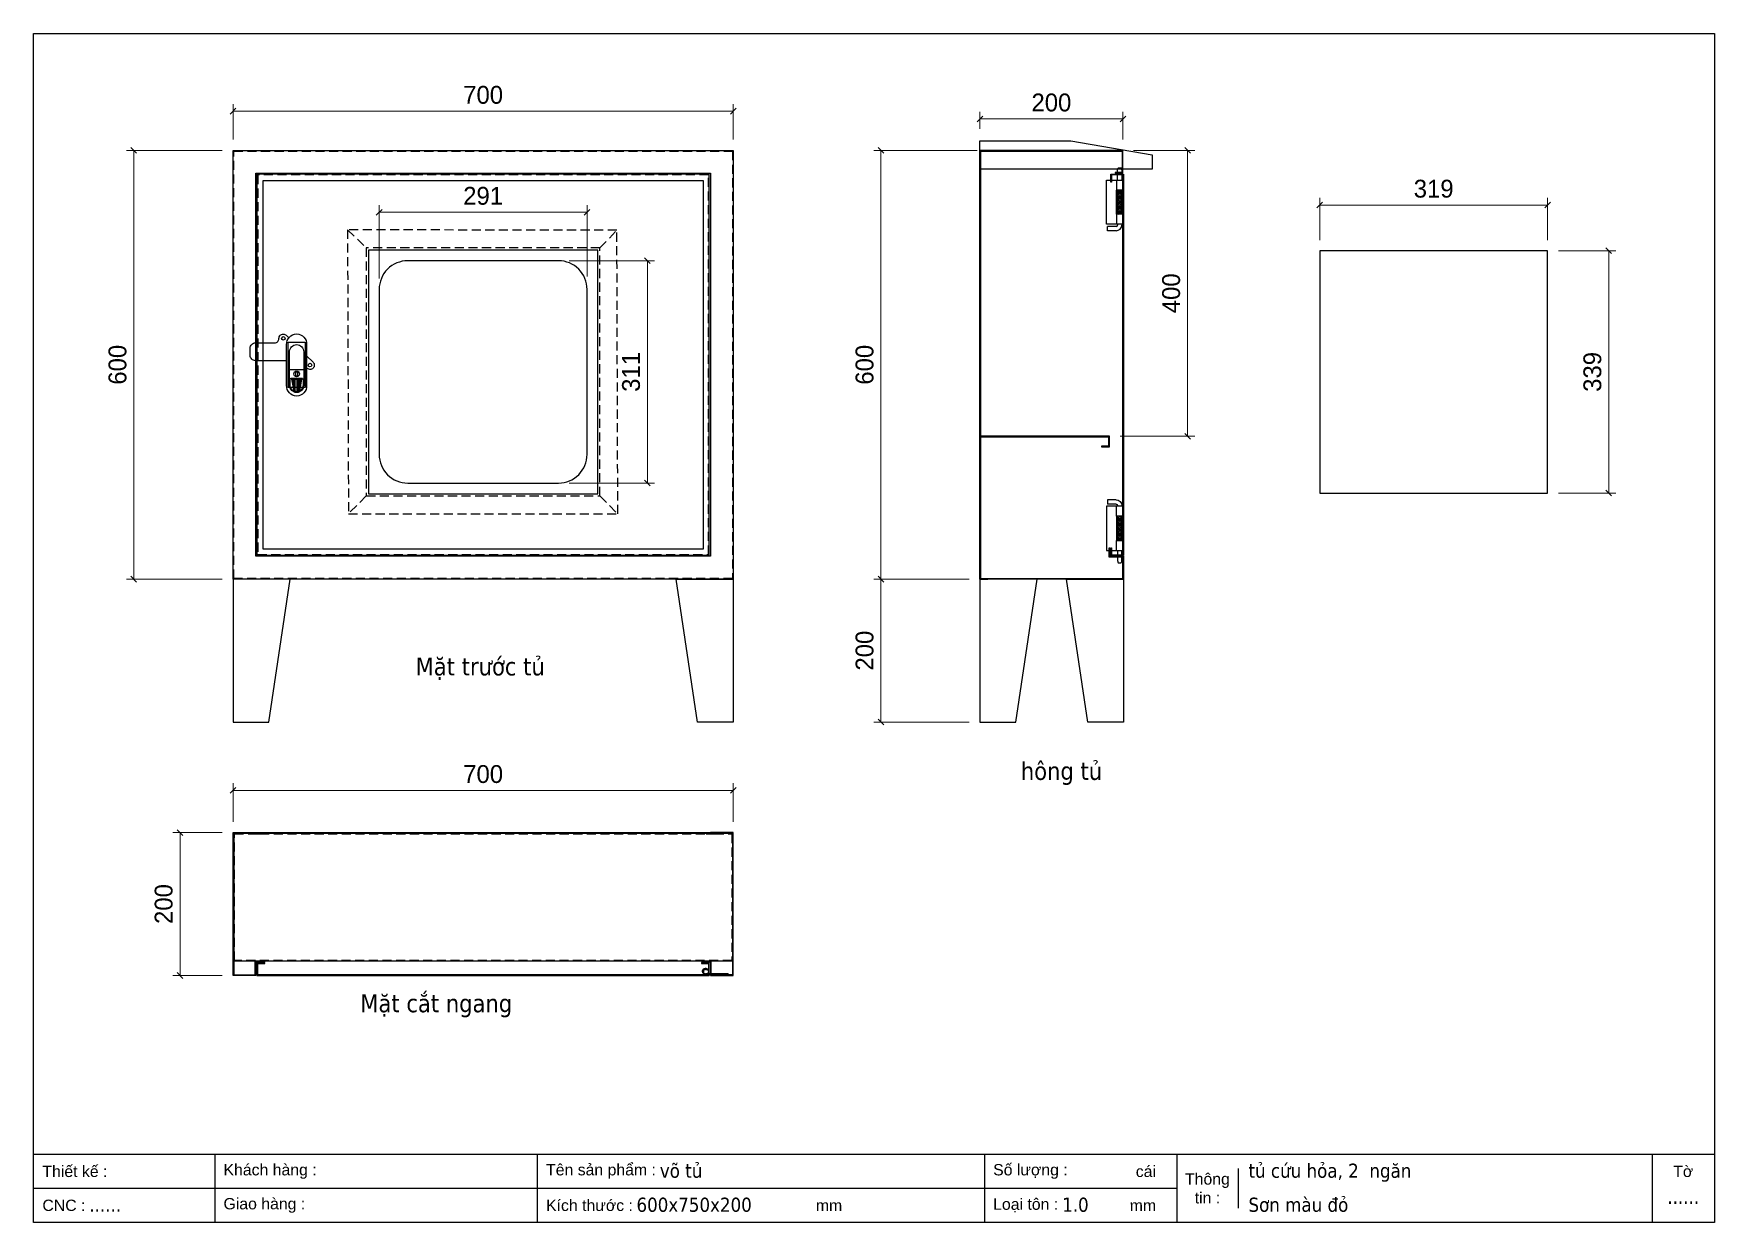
# Model space of a CAD drawing. Header units: millimetres. Extents: x 0 to 2352, y 0 to 1663.
import ezdxf
from ezdxf.enums import TextEntityAlignment as Align

# ---------------------------------------------------------------- set-up
doc = ezdxf.new("R2010")
doc.units = ezdxf.units.MM
doc.linetypes.add('HIDDENX2', pattern=[19.05, 12.7, -6.35])
doc.layers.add('DIM', color=253, linetype='Continuous')
doc.layers.add('FIRE PROTECTION', color=1, linetype='Continuous')
doc.styles.add('Arial', font='arial.ttf')
doc.styles.add('Tahoma (Input Text)', font='tahoma.ttf')
doc.dimstyles.new('Dim-15', dxfattribs={"dimtxt": 15, "dimasz": 5, "dimexe": 5, "dimexo": 8, "dimgap": 5, "dimtad": 1, "dimdec": 0, "dimtxsty": 'Standard', "dimblk": 'OBLIQUE', "dimcen": 10, "dimclrd": 5, "dimclre": 5, "dimclrt": 3, "dimazin": 3, "dimtfac": 1, "dimtdec": 0, "dimtmove": 0, "dimatfit": 3, "dimldrblk": 'OBLIQUE', "dimlwd": 9, "dimlwe": 9})
doc.dimstyles.new('Dim-25', dxfattribs={"dimtxt": 25, "dimasz": 8, "dimexe": 10, "dimexo": 15, "dimgap": 10, "dimtad": 1, "dimdec": 0, "dimtxsty": 'Standard', "dimblk": 'OBLIQUE', "dimcen": 10, "dimclrd": 5, "dimclre": 5, "dimclrt": 3, "dimazin": 3, "dimtfac": 1, "dimtdec": 0, "dimtmove": 0, "dimatfit": 3, "dimldrblk": 'OBLIQUE', "dimlwd": 9, "dimlwe": 9})

# ---------------------------------------------------------------- blocks, each defined once
blk = doc.blocks.new('*D1')
at = {"color": 0, "linetype": 'ByBlock', "lineweight": -2}
for p, q in [((1189.8, 1495.9), (1181.8, 1503.9)), ((1181.8, 903.9), (1189.8, 895.9))]:
    blk.add_line(p, q, dxfattribs=at)
at = {"layer": 'Defpoints', "color": 0, "transparency": 16777216}
for p in [(1185.8, 1499.9), (1335.4, 1499.9), (1324.4, 899.9)]:
    blk.add_point(p, dxfattribs=at)
at = {"layer": 'DIM', "color": 5, "lineweight": 9, "transparency": 16777216}
for p, q in [((1320.4, 1499.9), (1175.8, 1499.9)), ((1185.8, 899.9), (1185.8, 1499.9)), ((1309.4, 899.9), (1175.8, 899.9))]:
    blk.add_line(p, q, dxfattribs=at)
at = {"layer": 'DIM', "color": 3, "transparency": 16777216, "insert": (1163, 1199.9), "char_height": 25, "attachment_point": 5, "rotation": 90}
blk.add_mtext('600', dxfattribs=at)
blk = doc.blocks.new('_Oblique')
at = {"color": 0, "linetype": 'ByBlock', "lineweight": -2}
blk.add_line((-0.5, -0.5), (0.5, 0.5), dxfattribs=at)
blk = doc.blocks.new('HL035-1-2')
at = {"color": 1}
for p, q in [((-4.5, 79), (18.5, 79)), ((-4.5, 65), (-4.5, 79)), ((-3, 79), (-3, 80)), ((-3, 79), (-3, 79)), ((3, 79), (3, 80)), ((4.5, 65), (4.5, 79)), ((5, 88), (17, 88)), ((5, 82), (17, 82)), ((17, 88), (17, 82)), ((18.5, 79), (18.5, 17)), ((-4.5, 65), (4.5, 65)), ((1.3, 65), (-4, 64)), ((4, 64), (-4, 62.5)), ((-4, 64), (-3, 64)), ((4, 62.5), (-4, 61)), ((-4, 62.5), (-3, 62.5)), ((4, 61), (-4, 59.5)), ((-4, 61), (-3, 61)), ((4, 59.5), (-4, 58)), ((-4, 59.5), (-3, 59.5)), ((4, 58), (-4, 56.5)), ((-4, 58), (-3, 58)), ((4, 56.5), (-4, 55)), ((-4, 56.5), (-3, 56.5)), ((4, 55), (-4, 53.5)), ((-4, 55), (-3, 55)), ((4, 53.5), (-4, 52)), ((-4, 53.5), (-3, 53.5)), ((4, 52), (-4, 50.5)), ((-4, 52), (-3, 52)), ((4, 50.5), (-4, 49)), ((-4, 50.5), (-3, 50.5)), ((4, 49), (-4, 47.5)), ((-4, 49), (-3, 49)), ((4, 47.5), (-4, 46)), ((-4, 47.5), (-3, 47.5)), ((3, 64), (4, 64)), ((3, 62.5), (4, 62.5)), ((3, 61), (4, 61)), ((3, 59.5), (4, 59.5)), ((3, 58), (4, 58)), ((3, 56.5), (4, 56.5)), ((3, 55), (4, 55)), ((3, 53.5), (4, 53.5)), ((3, 52), (4, 52)), ((3, 50.5), (4, 50.5)), ((3, 49), (4, 49)), ((3, 47.5), (4, 47.5)), ((4.5, 65), (4.5, 31)), ((-4.5, 17), (-4.5, 31)), ((-4.5, 31), (4.5, 31)), ((4, 46), (-4, 44.5)), ((-4, 46), (-3, 46)), ((4, 44.5), (-4, 43)), ((-4, 44.5), (-3, 44.5)), ((4, 43), (-4, 41.5)), ((-4, 43), (-3, 43)), ((4, 41.5), (-4, 40)), ((-4, 41.5), (-3, 41.5)), ((4, 40), (-4, 38.5)), ((-4, 40), (-3, 40)), ((4, 38.5), (-4, 37)), ((-4, 38.5), (-3, 38.5)), ((4, 37), (-4, 35.5)), ((-4, 37), (-3, 37)), ((4, 35.5), (-4, 34)), ((-4, 35.5), (-3, 35.5)), ((4, 34), (-4, 32.5)), ((-4, 34), (-3, 34)), ((3, 46), (4, 46)), ((3, 44.5), (4, 44.5)), ((3, 43), (4, 43)), ((3, 41.5), (4, 41.5)), ((3, 40), (4, 40)), ((3, 38.5), (4, 38.5)), ((3, 37), (4, 37)), ((3, 35.5), (4, 35.5)), ((3, 34), (4, 34)), ((4.5, 17), (4.5, 31)), ((18.5, 17), (-4.5, 17)), ((-3, 3), (-2, 0)), ((3, 3), (2, 0))]:
    blk.add_line(p, q, dxfattribs=at)
for points in [[(-3, 32.5), (-3, 65)], [(3, 65), (3, 32.5)], [(-3, 3), (-3, 17)], [(2, 0), (-2, 0)], [(3, 17), (3, 3)]]:
    blk.add_lwpolyline(points, dxfattribs=at)
blk.add_lwpolyline([(-4, 32.5), (4, 32.5), (4, 31), (-4, 31)], close=True, dxfattribs=at)
for radius in [8, 2]:
    blk.add_arc((5, 80), radius, 90, 180, dxfattribs=at)
blk = doc.blocks.new('*D2')
at = {"color": 0, "linetype": 'ByBlock', "lineweight": -2}
for p, q in [((283.1, 1558.7), (275.1, 1550.7)), ((975.1, 1550.7), (983.1, 1558.7))]:
    blk.add_line(p, q, dxfattribs=at)
at = {"layer": 'Defpoints', "color": 0, "transparency": 16777216}
for p in [(979.1, 1554.7), (279.1, 1499.9), (979.1, 1499.9)]:
    blk.add_point(p, dxfattribs=at)
at = {"layer": 'DIM', "color": 5, "lineweight": 9, "transparency": 16777216}
for p, q in [((279.1, 1514.9), (279.1, 1564.7)), ((279.1, 1554.7), (979.1, 1554.7)), ((979.1, 1514.9), (979.1, 1564.7))]:
    blk.add_line(p, q, dxfattribs=at)
at = {"layer": 'DIM', "color": 3, "transparency": 16777216, "insert": (629.1, 1577.4), "char_height": 25, "attachment_point": 5}
blk.add_mtext('700', dxfattribs=at)
blk = doc.blocks.new('*D3')
at = {"color": 0, "linetype": 'ByBlock', "lineweight": -2}
for p, q in [((144.2, 1495.9), (136.2, 1503.9)), ((136.2, 903.9), (144.2, 895.9))]:
    blk.add_line(p, q, dxfattribs=at)
at = {"layer": 'Defpoints', "color": 0, "transparency": 16777216}
for p in [(279.1, 1499.9), (140.2, 899.9), (279.1, 899.9)]:
    blk.add_point(p, dxfattribs=at)
at = {"layer": 'DIM', "color": 5, "lineweight": 9, "transparency": 16777216}
for p, q in [((264.1, 1499.9), (130.2, 1499.9)), ((140.2, 1499.9), (140.2, 899.9)), ((264.1, 899.9), (130.2, 899.9))]:
    blk.add_line(p, q, dxfattribs=at)
at = {"layer": 'DIM', "color": 3, "transparency": 16777216, "insert": (117.5, 1199.9), "char_height": 25, "attachment_point": 5, "rotation": 90}
blk.add_mtext('600', dxfattribs=at)
blk = doc.blocks.new('*D4')
at = {"color": 0, "linetype": 'ByBlock', "lineweight": -2}
for p, q in [((283.1, 608.4), (275.1, 600.4)), ((975.1, 600.4), (983.1, 608.4))]:
    blk.add_line(p, q, dxfattribs=at)
at = {"layer": 'Defpoints', "color": 0, "transparency": 16777216}
for p in [(979.1, 604.4), (279.1, 545.4), (979.1, 545.4)]:
    blk.add_point(p, dxfattribs=at)
at = {"layer": 'DIM', "color": 5, "lineweight": 9, "transparency": 16777216}
for p, q in [((279.1, 560.4), (279.1, 614.4)), ((979.1, 560.4), (979.1, 614.4)), ((279.1, 604.4), (979.1, 604.4))]:
    blk.add_line(p, q, dxfattribs=at)
at = {"layer": 'DIM', "color": 3, "transparency": 16777216, "insert": (629.1, 627.1), "char_height": 25, "attachment_point": 5}
blk.add_mtext('700', dxfattribs=at)
blk = doc.blocks.new('*D5')
at = {"color": 0, "linetype": 'ByBlock', "lineweight": -2}
for p, q in [((208.9, 541.4), (200.9, 549.4)), ((200.9, 349.4), (208.9, 341.4))]:
    blk.add_line(p, q, dxfattribs=at)
at = {"layer": 'Defpoints', "color": 0, "transparency": 16777216}
for p in [(279.1, 545.4), (204.9, 345.4), (279.1, 345.4)]:
    blk.add_point(p, dxfattribs=at)
at = {"layer": 'DIM', "color": 5, "lineweight": 9, "transparency": 16777216}
for p, q in [((264.1, 545.4), (194.9, 545.4)), ((204.9, 545.4), (204.9, 345.4)), ((264.1, 345.4), (194.9, 345.4))]:
    blk.add_line(p, q, dxfattribs=at)
at = {"layer": 'DIM', "color": 3, "transparency": 16777216, "insert": (182.1, 445.4), "char_height": 25, "attachment_point": 5, "rotation": 90}
blk.add_mtext('200', dxfattribs=at)
blk = doc.blocks.new('*D6')
at = {"color": 0, "linetype": 'ByBlock', "lineweight": -2}
for p, q in [((1618.9, 1495.9), (1610.9, 1503.9)), ((1610.9, 1103.9), (1618.9, 1095.9))]:
    blk.add_line(p, q, dxfattribs=at)
at = {"layer": 'Defpoints', "color": 0, "transparency": 16777216}
for p in [(1524.4, 1499.9), (1505.5, 1099.9), (1614.9, 1099.9)]:
    blk.add_point(p, dxfattribs=at)
at = {"layer": 'DIM', "color": 5, "lineweight": 9, "transparency": 16777216}
for p, q in [((1539.4, 1499.9), (1624.9, 1499.9)), ((1614.9, 1499.9), (1614.9, 1099.9)), ((1520.5, 1099.9), (1624.9, 1099.9))]:
    blk.add_line(p, q, dxfattribs=at)
at = {"layer": 'DIM', "color": 3, "transparency": 16777216, "insert": (1592.1, 1299.9), "char_height": 25, "attachment_point": 5, "rotation": 90}
blk.add_mtext('400', dxfattribs=at)
blk = doc.blocks.new('*D7')
at = {"color": 0, "linetype": 'ByBlock', "lineweight": -2}
for p, q in [((1618.9, 1495.9), (1610.9, 1503.9)), ((1610.9, 1103.9), (1618.9, 1095.9))]:
    blk.add_line(p, q, dxfattribs=at)
at = {"layer": 'Defpoints', "color": 0, "transparency": 16777216}
for p in [(1524.4, 1499.9), (1505.5, 1099.9), (1614.9, 1099.9)]:
    blk.add_point(p, dxfattribs=at)
at = {"layer": 'DIM', "color": 5, "lineweight": 9, "transparency": 16777216}
for p, q in [((1539.4, 1499.9), (1624.9, 1499.9)), ((1614.9, 1499.9), (1614.9, 1099.9)), ((1520.5, 1099.9), (1624.9, 1099.9))]:
    blk.add_line(p, q, dxfattribs=at)
at = {"layer": 'DIM', "color": 3, "transparency": 16777216, "insert": (1592.1, 1299.9), "char_height": 25, "attachment_point": 5, "rotation": 90}
blk.add_mtext('400', dxfattribs=at)
blk = doc.blocks.new('*D8')
at = {"color": 0, "linetype": 'ByBlock', "lineweight": -2}
for p, q in [((144.2, 1495.9), (136.2, 1503.9)), ((136.2, 903.9), (144.2, 895.9))]:
    blk.add_line(p, q, dxfattribs=at)
at = {"layer": 'Defpoints', "color": 0, "transparency": 16777216}
for p in [(279.1, 1499.9), (140.2, 899.9), (279.1, 899.9)]:
    blk.add_point(p, dxfattribs=at)
at = {"layer": 'DIM', "color": 5, "lineweight": 9, "transparency": 16777216}
for p, q in [((264.1, 1499.9), (130.2, 1499.9)), ((140.2, 1499.9), (140.2, 899.9)), ((264.1, 899.9), (130.2, 899.9))]:
    blk.add_line(p, q, dxfattribs=at)
at = {"layer": 'DIM', "color": 3, "transparency": 16777216, "insert": (117.5, 1199.9), "char_height": 25, "attachment_point": 5, "rotation": 90}
blk.add_mtext('600', dxfattribs=at)
blk = doc.blocks.new('*D9')
at = {"color": 0, "linetype": 'ByBlock', "lineweight": -2}
for p, q in [((1189.8, 895.9), (1181.8, 903.9)), ((1181.8, 703.9), (1189.8, 695.9))]:
    blk.add_line(p, q, dxfattribs=at)
at = {"layer": 'Defpoints', "color": 0, "ltscale": 3, "transparency": 16777216}
for p in [(1185.8, 899.9), (1324.4, 899.9), (1324.4, 699.9)]:
    blk.add_point(p, dxfattribs=at)
at = {"layer": 'DIM', "color": 5, "lineweight": 9, "ltscale": 3, "transparency": 16777216}
for p, q in [((1309.4, 899.9), (1175.8, 899.9)), ((1185.8, 699.9), (1185.8, 899.9)), ((1309.4, 699.9), (1175.8, 699.9))]:
    blk.add_line(p, q, dxfattribs=at)
at = {"layer": 'DIM', "color": 3, "ltscale": 3, "transparency": 16777216, "insert": (1163, 799.9), "char_height": 25, "attachment_point": 5, "rotation": 90}
blk.add_mtext('200', dxfattribs=at)
blk = doc.blocks.new('*D10')
at = {"color": 0, "linetype": 'ByBlock', "lineweight": -2}
for p, q in [((1328.4, 1547.9), (1320.4, 1539.9)), ((1520.4, 1539.9), (1528.4, 1547.9))]:
    blk.add_line(p, q, dxfattribs=at)
at = {"layer": 'Defpoints', "color": 0, "ltscale": 3, "transparency": 16777216}
for p in [(1524.4, 1543.9), (1324.4, 1514.9), (1524.4, 1499.9)]:
    blk.add_point(p, dxfattribs=at)
at = {"layer": 'DIM', "color": 5, "lineweight": 9, "ltscale": 3, "transparency": 16777216}
for p, q in [((1324.4, 1529.9), (1324.4, 1553.9)), ((1524.4, 1514.9), (1524.4, 1553.9)), ((1324.4, 1543.9), (1524.4, 1543.9))]:
    blk.add_line(p, q, dxfattribs=at)
at = {"layer": 'DIM', "color": 3, "ltscale": 3, "transparency": 16777216, "insert": (1424.4, 1566.7), "char_height": 25, "attachment_point": 5}
blk.add_mtext('200', dxfattribs=at)
blk = doc.blocks.new('*D11')
at = {"color": 0, "linetype": 'ByBlock', "lineweight": -2}
for p, q in [((863, 1341.4), (855, 1349.4)), ((855, 1038.4), (863, 1030.4))]:
    blk.add_line(p, q, dxfattribs=at)
at = {"layer": 'Defpoints', "color": 0, "ltscale": 3, "transparency": 16777216}
for p in [(734.6, 1345.4), (859, 1345.4), (734.6, 1034.4)]:
    blk.add_point(p, dxfattribs=at)
at = {"layer": 'DIM', "color": 5, "lineweight": 9, "ltscale": 3, "transparency": 16777216}
for p, q in [((749.6, 1345.4), (869, 1345.4)), ((859, 1034.4), (859, 1345.4)), ((749.6, 1034.4), (869, 1034.4))]:
    blk.add_line(p, q, dxfattribs=at)
at = {"layer": 'DIM', "color": 3, "ltscale": 3, "transparency": 16777216, "insert": (836.2, 1189.9), "char_height": 25, "attachment_point": 5, "rotation": 90}
blk.add_mtext('311', dxfattribs=at)
blk = doc.blocks.new('*D12')
at = {"color": 0, "linetype": 'ByBlock', "lineweight": -2}
for p, q in [((487.6, 1417.3), (479.6, 1409.3)), ((770.5, 1409.3), (778.5, 1417.3))]:
    blk.add_line(p, q, dxfattribs=at)
at = {"layer": 'Defpoints', "color": 0, "ltscale": 3, "transparency": 16777216}
for p in [(774.5, 1413.3), (483.6, 1305.4), (774.5, 1308.4)]:
    blk.add_point(p, dxfattribs=at)
at = {"layer": 'DIM', "color": 5, "lineweight": 9, "ltscale": 3, "transparency": 16777216}
for p, q in [((483.6, 1320.4), (483.6, 1423.3)), ((483.6, 1413.3), (774.5, 1413.3)), ((774.5, 1323.4), (774.5, 1423.3))]:
    blk.add_line(p, q, dxfattribs=at)
at = {"layer": 'DIM', "color": 3, "ltscale": 3, "transparency": 16777216, "insert": (629.1, 1436.1), "char_height": 25, "attachment_point": 5}
blk.add_mtext('291', dxfattribs=at)
blk = doc.blocks.new('khungtenAsean2')
at = {"color": 7}
for p, q in [((2970, -1980), (0, -1980)), ((320, -1980), (320, -2100)), ((890, -1980), (890, -2100)), ((1680, -1980), (1680, -2100)), ((2020, -1980), (2020, -2100)), ((2860, -1980), (2860, -2100)), ((2128.3, -2005), (2128.3, -2075)), ((2020, -2040), (0, -2040))]:
    blk.add_line(p, q, dxfattribs=at)
blk.add_lwpolyline([(0, 0), (2970, 0), (2970, -2100), (0, -2100)], close=True, dxfattribs=at)
at = {"color": 2, "char_height": 20, "style": 'Arial'}
for s, insert, width, attachment_point in [('  Thiết kế :', (0, -2010), 917.634, 4), ('  Khách hàng :', (320, -2010), 917.634, 4), ('  Tên sản phẩm :', (890, -2010), 917.634, 4), ('  Số lượng :', (1680, -2010), 917.634, 4), ('cái', (1947.6, -2010), 917.634, 4), ('Thông\\Ptin :', (2074.2, -2040), 108.311, 5), ('Tờ', (2915, -2010), 110, 5), ('  CNC :', (0, -2070), 917.634, 4), ('  Giao hàng :', (320, -2070), 917.634, 4), ('  Kích thước :', (890, -2070), 917.634, 4), ('mm', (1382.3, -2070), 917.634, 4), ('  Loại tôn :', (1680, -2070), 917.634, 4), ('mm', (1936.9, -2070), 917.634, 4)]:
    blk.add_mtext(s, dxfattribs=dict(at, insert=insert, width=width, attachment_point=attachment_point))
at = {"color": 1, "style": 'Tahoma (Input Text)', "flags": 8}
for tag, p in [('#01', (137.1, -2021.3)), ('#03', (506.6, -2019.3)), ('#05', (1106.6, -2021.3)), ('#07', (1834.7, -2021.3)), ('#09', (2146.7, -2021.3)), ('#02', (98.5, -2081.3)), ('#04', (486.1, -2081.3)), ('#06', (1065.3, -2081.3)), ('#08', (1817.4, -2081.3)), ('#10', (2146.7, -2081.3))]:
    blk.add_attdef(tag, p, '', height=25, dxfattribs=at)
blk.add_attdef('#11', text='', height=25, dxfattribs=at).set_placement((2915, -2067.3), align=Align.CENTER)
blk = doc.blocks.new('AB301-3-1')
at = {"linetype": 'Continuous'}
h = blk.add_hatch(dxfattribs=at)
h.set_pattern_fill('ACAD_ISO09W100', color=1, scale=0.2)
h.set_pattern_definition([(0, (-368.0181, 431.8814), (0, 1), [4.8, -0.6, 1.2, -0.6, 1.2, -0.6])])
h.paths.add_polyline_path([(-4.1, -55, 0.118404), (0, -56, 0.118404), (4.1, -55), (7, -38.5), (-7, -38.5)])
at = {"color": 1, "linetype": 'Continuous'}
for p, q in [((-10, -25), (10, -25)), ((-7, -38.5), (7, -38.5)), ((-7, -38.5), (-4.1, -55)), ((7, -38.5), (4.1, -55))]:
    blk.add_line(p, q, dxfattribs=at)
for points in [[(-24.7, 18.7, -0.198912), (-23, 23), (-23, 23, -0.414214), (-14.5, 23), (-11, 19.5)], [(-14, -12.5), (-57.5, -12.5, -0.414214), (-65, -5), (-65, 5, -0.414214), (-57.5, 12.5), (-30.7, 12.5, 0.414214), (-24.7, 18.5), (-24.7, 18.7)], [(14, -5.5), (23, -14.5, -0.414214), (23, -23), (23, -23, -0.451305), (14, -22.4, -0.381561)]]:
    blk.add_lwpolyline(points, format="xyb", dxfattribs=at)
for points in [[(0, 25), (0, 25, -0.428242), (14, 10), (14, -47, -0.428242), (0, -62), (0, -62, -0.428242), (-14, -47), (-14, 10, -0.428242)], [(0, 10, -0.414214), (10, 0), (10, -47, -0.414214), (0, -57, -0.414214), (-10, -47), (-10, 0, -0.414214)], [(9, -39), (9, -47, -0.414214), (0, -56, -0.414214), (-9, -47), (-9, -39, -0.414214), (-7, -37), (7, -37, -0.414214)]]:
    blk.add_lwpolyline(points, format="xyb", close=True, dxfattribs=at)
blk.add_lwpolyline([(-1, -28), (1, -28), (1, -34), (-1, -34)], close=True, dxfattribs=at)
for centre, radius in [((-18.7, 18.7), 2.5), ((18.7, -18.7), 2.5), ((0, -31), 4)]:
    blk.add_circle(centre, radius, dxfattribs=at)
blk = doc.blocks.new('*D13')
at = {"color": 0, "linetype": 'ByBlock', "lineweight": -2}
for p, q in [((1804, 1427.3), (1796, 1419.3)), ((2114.9, 1419.3), (2122.9, 1427.3))]:
    blk.add_line(p, q, dxfattribs=at)
at = {"layer": 'Defpoints', "color": 0, "ltscale": 3, "transparency": 16777216}
for p in [(2118.9, 1423.3), (1800, 1359.4), (2118.9, 1359.4)]:
    blk.add_point(p, dxfattribs=at)
at = {"layer": 'DIM', "color": 5, "lineweight": 9, "ltscale": 3, "transparency": 16777216}
for p, q in [((1800, 1374.4), (1800, 1433.3)), ((1800, 1423.3), (2118.9, 1423.3)), ((2118.9, 1374.4), (2118.9, 1433.3))]:
    blk.add_line(p, q, dxfattribs=at)
at = {"layer": 'DIM', "color": 3, "ltscale": 3, "transparency": 16777216, "insert": (1959.4, 1446.1), "char_height": 25, "attachment_point": 5}
blk.add_mtext('319', dxfattribs=at)
blk = doc.blocks.new('*D14')
at = {"color": 0, "linetype": 'ByBlock', "lineweight": -2}
for p, q in [((2208.3, 1355.4), (2200.3, 1363.4)), ((2200.3, 1024.4), (2208.3, 1016.4))]:
    blk.add_line(p, q, dxfattribs=at)
at = {"layer": 'Defpoints', "color": 0, "ltscale": 3, "transparency": 16777216}
for p in [(2118.9, 1359.4), (2118.9, 1020.4), (2204.3, 1020.4)]:
    blk.add_point(p, dxfattribs=at)
at = {"layer": 'DIM', "color": 5, "lineweight": 9, "ltscale": 3, "transparency": 16777216}
for p, q in [((2133.9, 1359.4), (2214.3, 1359.4)), ((2204.3, 1359.4), (2204.3, 1020.4)), ((2133.9, 1020.4), (2214.3, 1020.4))]:
    blk.add_line(p, q, dxfattribs=at)
at = {"layer": 'DIM', "color": 3, "ltscale": 3, "transparency": 16777216, "insert": (2181.6, 1189.9), "char_height": 25, "attachment_point": 5, "rotation": 90}
blk.add_mtext('339', dxfattribs=at)

msp = doc.modelspace()

# ---------------------------------------------------------------- hatches: boundary and pattern name
at = {"ltscale": 3}
h = msp.add_hatch(dxfattribs=at)
h.set_pattern_fill('ANSI34', color=4, scale=100, style=0)
h.set_pattern_definition([(45, (-123767, -958286.4), (-5303.3, 5303.3), []), (45, (-121999.4, -958286.4), (-5303.3, 5303.3), []), (45, (-120232, -958286.4), (-5303.3, 5303.3), []), (45, (-118464, -958286.4), (-5303.3, 5303.3), [])])
h.paths.add_polyline_path([(483.6, 1074.4, 0.414214), (523.6, 1034.4), (734.6, 1034.4, 0.414214), (774.6, 1074.4), (774.6, 1305.4, 0.414214), (734.6, 1345.4), (523.6, 1345.4, 0.414214), (483.6, 1305.4)])
h = msp.add_hatch(dxfattribs=at)
h.set_pattern_fill('ANSI34', color=4, scale=100, style=0)
h.set_pattern_definition([(45, (0, 0), (-5303, 5303), []), (45, (1768, 0), (-5303, 5303), []), (45, (3535.5, 0), (-5303, 5303), []), (45, (5303, 0), (-5303, 5303), [])])
h.paths.add_polyline_path([(1799.9, 1020.4), (2118.9, 1020.4), (2118.9, 1359.4), (1799.9, 1359.4)])

# ---------------------------------------------------------------- linework, layer by layer
at = {"color": 7, "linetype": 'HIDDENX2'}
for p, q in [((439.3, 1388.6), (465.6, 1363.4)), ((792.6, 1363.4), (816.3, 1388.2)), ((465.6, 1016.4), (440.6, 991.4)), ((792.6, 1016.4), (817.6, 991.1))]:
    msp.add_line(p, q, dxfattribs=at)
at = {"color": 1}
for p, q in [((940.3, 353.9), (945.4, 353.9)), ((936, 349.8), (937.4, 350.2)), ((971.8, 347.9), (940.2, 347.9)), ((940.3, 347.9), (945.4, 347.9)), ((940.3, 346.4), (971.8, 346.4)), ((971.8, 347.9), (971.8, 346.4))]:
    msp.add_line(p, q, dxfattribs=at)
at = {"color": 7}
for points in [[(279.1, 1499.9), (979.1, 1499.9), (979.1, 899.9), (279.1, 899.9)], [(1513.4, 1467.9), (1524.4, 1467.9), (1524.4, 1499.9), (1325.4, 1499.9), (1325.4, 1498.9), (1523.4, 1498.9), (1523.4, 1468.9), (1513.4, 1468.9)], [(311.1, 1467.9), (947.1, 1467.9), (947.1, 931.9), (311.1, 931.9)], [(1508.4, 943.9), (1508.4, 933.9), (1524.4, 933.9), (1524.4, 1465.4), (1508.4, 1465.4), (1508.4, 1455.4), (1507.4, 1455.4), (1507.4, 1466.4), (1525.4, 1466.4), (1525.4, 932.9), (1507.4, 932.9), (1507.4, 943.9)], [(1494.5, 1084.9), (1505.5, 1084.9), (1505.5, 1099.9), (1325.5, 1099.9), (1325.5, 1098.9), (1504.5, 1098.9), (1504.5, 1085.9), (1494.5, 1085.9)], [(279.1, 699.9), (329.1, 699.9), (359.1, 899.9), (279.1, 899.9)], [(979.1, 699.9), (929.1, 699.9), (899.1, 899.9), (979.1, 899.9)], [(1324.4, 699.9), (1374.4, 699.9), (1404.4, 899.9), (1324.4, 899.9)], [(1525.4, 699.9), (1475.4, 699.9), (1445.4, 899.9), (1525.4, 899.9)], [(310.1, 544.4), (310.1, 544.4), (280.1, 544.4), (280.1, 346.4), (310.1, 346.4), (310.1, 365.4), (323.1, 365.4), (323.1, 364.4), (311.1, 364.4), (311.1, 345.4), (279.1, 345.4), (279.1, 545.4), (311.1, 545.4), (311.1, 544.4)], [(946.1, 544.4), (946.1, 544.4), (312.1, 544.4), (312.1, 544.4), (311.1, 544.4), (311.1, 545.4), (947.1, 545.4), (947.1, 544.4)], [(948.1, 544.4), (948.1, 544.4), (978.1, 544.4), (978.1, 346.4), (948.1, 346.4), (948.1, 365.4), (935.1, 365.4), (935.1, 364.4), (947.1, 364.4), (947.1, 345.4), (979.1, 345.4), (979.1, 545.4), (947.1, 545.4), (947.1, 544.4)], [(934.6, 362.4), (944.6, 362.4), (944.6, 346.4), (313.6, 346.4), (313.6, 362.4), (323.6, 362.4), (323.6, 363.4), (312.6, 363.4), (312.6, 345.4), (945.6, 345.4), (945.6, 363.4), (934.6, 363.4)]]:
    msp.add_lwpolyline(points, close=True, dxfattribs=at)
at = {"color": 7, "linetype": 'HIDDENX2'}
for points in [[(280.1, 1498.9), (978.1, 1498.9), (978.1, 900.9), (280.1, 900.9)], [(440.6, 991.4), (817.6, 991.1), (816.3, 1388.2), (439.3, 1388.6)], [(465.6, 1016.4), (792.6, 1016.4), (792.6, 1363.4), (465.6, 1363.4)], [(941.1, 543.4), (941.1, 543.4), (953.1, 543.4), (953.1, 543.4), (977.1, 543.4), (977.1, 366.4), (281.1, 366.4), (281.1, 543.4), (305.1, 543.4), (305.1, 543.4), (317.1, 543.4), (317.1, 543.4)]]:
    msp.add_lwpolyline(points, close=True, dxfattribs=at)
at = {"color": 7}
for points in [[(1335.4, 899.9), (1324.4, 899.9), (1324.4, 1499.9), (1335.4, 1499.9)], [(1335.4, 1498.9), (1325.4, 1498.9), (1325.4, 900.9), (1335.4, 900.9)], [(937.1, 1457.9), (937.1, 941.9), (321.1, 941.9), (321.1, 1457.9)], [(321.1, 1457.9), (937.1, 1457.9)], [(1325.4, 900.9), (1524.4, 900.9), (1524.4, 930.9), (1505.4, 930.9), (1505.4, 943.9), (1506.4, 943.9), (1506.4, 931.9), (1525.4, 931.9), (1525.4, 899.9), (1324.4, 899.9), (1324.4, 899.9), (1335.4, 899.9), (1335.5, 899.9), (1325.5, 899.9)], [(948.1, 544.4), (978.1, 544.4), (978.1, 365.4), (280.1, 365.4), (280.1, 544.4), (305.1, 544.4)], [(310.1, 544.4), (310.1, 544.4), (312.1, 544.4), (312.1, 544.4)], [(317.1, 544.4), (946.1, 544.4)]]:
    msp.add_lwpolyline(points, dxfattribs=at)
at = {"color": 6}
msp.add_lwpolyline([(312.6, 933.4), (945.6, 933.4), (945.6, 1466.4), (312.6, 1466.4)], close=True, dxfattribs=at)
at = {"color": 6, "linetype": 'HIDDENX2'}
msp.add_lwpolyline([(313.6, 934.4), (944.6, 934.4), (944.6, 1465.4), (313.6, 1465.4)], close=True, dxfattribs=at)
at = {"color": 4}
for points in [[(468.6, 1019.4), (789.6, 1019.4), (789.6, 1360.4), (468.6, 1360.4)], [(1799.9, 1020.4), (2118.9, 1020.4), (2118.9, 1359.4), (1799.9, 1359.4)]]:
    msp.add_lwpolyline(points, close=True, dxfattribs=at)
at = {"color": 2}
msp.add_lwpolyline([(523.6, 1034.4), (734.6, 1034.4, 0.414214), (774.6, 1074.4), (774.6, 1305.4, 0.414214), (734.6, 1345.4), (523.6, 1345.4, 0.414214), (483.6, 1305.4), (483.6, 1074.4, 0.414214)], format="xyb", close=True, dxfattribs=at)
at = {"color": 2, "linetype": 'Continuous'}
msp.add_lwpolyline([(356.1, 1231.4), (380.1, 1231.4), (380.1, 1167.9), (356.1, 1167.9)], close=True, dxfattribs=at)
at = {"color": 2}
msp.add_circle((940.3, 350.9), 4, dxfattribs=at)
at = {"color": 1}
for radius, start, end in [(4.5, 41.8103, 193.4301), (3, 90, 193.4301), (3, 90, 270), (3, 267.0927, 270), (4.5, 270, 318.1897)]:
    msp.add_arc((940.3, 350.9), radius, start, end, dxfattribs=at)
at = {"layer": 'FIRE PROTECTION', "color": 7, "linetype": 'Continuous'}
msp.add_lwpolyline([(1565.4, 1473.4), (1324.4, 1473.4), (1324.4, 1513.4), (1451.5, 1513.4), (1565.4, 1493.4)], close=True, dxfattribs=at)

# ---------------------------------------------------------------- block references
at = {"color": 7}
ref = msp.add_blockref('khungtenAsean2', (0, 1663.2), dxfattribs=dict(at, xscale=0.7920000000077608, yscale=0.7920000000077608, zscale=0.7920000000077608))
ref.add_attrib('#11', '......', dxfattribs={"color": 1, "height": 19.8, "style": 'Tahoma (Input Text)'}).set_placement((2308.7, 25.9), align=Align.CENTER)
ref.add_attrib('#09', 'tủ cứu hỏa, 2  ngăn', (1700.2, 62.4), dxfattribs={"color": 1, "height": 19.8, "style": 'Tahoma (Input Text)'})
ref.add_attrib('#10', 'Sơn màu đỏ', (1700.2, 14.8), dxfattribs={"color": 1, "height": 19.8, "style": 'Tahoma (Input Text)'})
ref.add_attrib('#08', '1.0', (1439.4, 14.8), dxfattribs={"color": 1, "height": 19.8, "style": 'Tahoma (Input Text)'})
ref.add_attrib('#06', '600x750x200', (843.7, 14.8), dxfattribs={"color": 1, "height": 19.8, "style": 'Tahoma (Input Text)'})
ref.add_attrib('#05', 'võ tủ', (876.4, 62.4), dxfattribs={"color": 1, "height": 19.8, "style": 'Tahoma (Input Text)'})
ref.add_attrib('#02', '......', (78, 14.8), dxfattribs={"color": 1, "height": 19.8, "style": 'Tahoma (Input Text)'})
at = {"color": 7, "rotation": 180}
msp.add_blockref('HL035-1-2', (1519.9, 1475.4), dxfattribs=at)
at = {"color": 7}
msp.add_blockref('AB301-3-1', (368.1, 1218.1), dxfattribs=at)
at = {"color": 7, "xscale": -1}
msp.add_blockref('HL035-1-2', (1519.9, 922.9), dxfattribs=at)

# ---------------------------------------------------------------- texts
at = {"color": 2, "char_height": 25, "attachment_point": 5}
for s, insert, width in [('{\\fTahoma|b0|i0|c0|p34;Mặt trước tủ}', (625, 774.6), 825), ('{\\fTahoma|b0|i0|c0|p34;hông tủ}', (1438.5, 628), 775), ('{\\fTahoma|b0|i0|c0|p34;Mặt cắt ngang}', (563.5, 302.9), 775)]:
    msp.add_mtext(s, dxfattribs=dict(at, insert=insert, width=width))

# ---------------------------------------------------------------- dimensions: what is measured, and where the dimension line sits
at = {"layer": 'DIM', "color": 7}
for base, p1, p2, picture, middle in [((979.1, 1554.7), (279.1, 1499.9), (979.1, 1499.9), '*D2', (629.1, 1577.4)), ((979.1, 604.4), (279.1, 545.4), (979.1, 545.4), '*D4', (629.1, 627.1))]:
    dim = msp.add_linear_dim(base=base, p1=p1, p2=p2, dimstyle='Dim-25', dxfattribs=at)
    dim.commit()
    dim.dimension.update_dxf_attribs({"geometry": picture, "text_midpoint": middle})
at = {"layer": 'DIM', "ltscale": 3}
for base, p1, p2, picture, middle in [((1524.4, 1543.9), (1324.4, 1514.9), (1524.4, 1499.9), '*D10', (1424.4, 1566.7)), ((2118.9, 1423.3), (1800, 1359.4), (2118.9, 1359.4), '*D13', (1959.4, 1446.1)), ((774.5, 1413.3), (483.6, 1305.4), (774.5, 1308.4), '*D12', (629.1, 1436.1))]:
    dim = msp.add_linear_dim(base=base, p1=p1, p2=p2, dimstyle='Dim-25', dxfattribs=at)
    dim.commit()
    dim.dimension.update_dxf_attribs({"geometry": picture, "text_midpoint": middle})
at = {"layer": 'DIM', "color": 7}
for base, p1, p2, dimstyle, picture, middle in [((140.2, 899.9), (279.1, 1499.9), (279.1, 899.9), 'Dim-25', '*D3', (117.5, 1199.9)), ((140.2, 899.9), (279.1, 699.9), (279.1, 899.9), 'Dim-15', '*D8', (127.6, 799.9)), ((1614.9, 1099.9), (1524.4, 1499.9), (1505.5, 1099.9), 'Dim-25', '*D6', (1592.1, 1299.9)), ((1614.9, 1099.9), (1525.4, 899.9), (1505.5, 1099.9), 'Dim-25', '*D7', (1592.1, 999.9)), ((204.9, 345.4), (279.1, 545.4), (279.1, 345.4), 'Dim-25', '*D5', (182.1, 445.4))]:
    dim = msp.add_linear_dim(base=base, p1=p1, p2=p2, angle=90, dimstyle=dimstyle, dxfattribs=at)
    dim.commit()
    dim.dimension.update_dxf_attribs({"geometry": picture, "text_midpoint": middle})
dim = msp.add_linear_dim(base=(1185.8, 1499.9), p1=(1324.4, 899.9), p2=(1335.4, 1499.9), angle=90, dimstyle='Dim-25', dxfattribs=at)
dim.commit()
dim.dimension.update_dxf_attribs({"geometry": '*D1', "text_midpoint": (1185.8, 1199.9), "dimtype": 160})
at = {"layer": 'DIM', "ltscale": 3}
for base, p1, p2, picture, middle in [((859, 1345.4), (734.6, 1034.4), (734.6, 1345.4), '*D11', (836.2, 1189.9)), ((2204.3, 1020.4), (2118.9, 1359.4), (2118.9, 1020.4), '*D14', (2181.6, 1189.9)), ((1185.8, 899.9), (1324.4, 699.9), (1324.4, 899.9), '*D9', (1163, 799.9))]:
    dim = msp.add_linear_dim(base=base, p1=p1, p2=p2, angle=90, dimstyle='Dim-25', dxfattribs=at)
    dim.commit()
    dim.dimension.update_dxf_attribs({"geometry": picture, "text_midpoint": middle})

doc.saveas('drawing.dxf')
